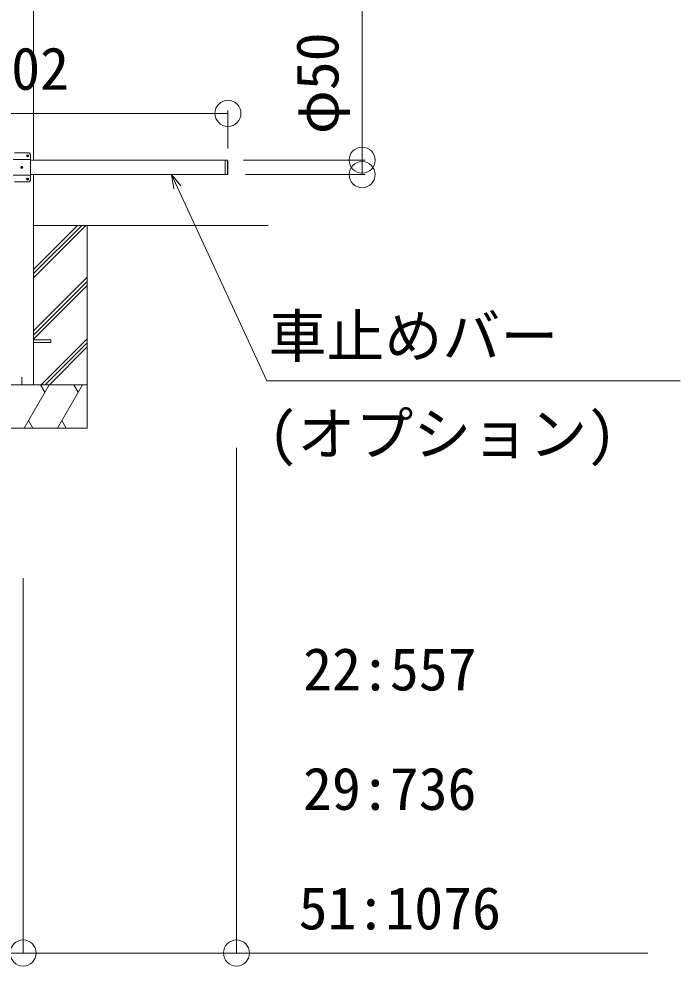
# Model space of a CAD drawing. Units: millimetres, scale not verified. Extents: x -29696 to 25304, y -20999 to 19001.
# Drawn here: x -10332 to -8051, y -5350 to -2081 of the extents above; entities that cross this region are included whole.
import ezdxf
from ezdxf.enums import TextEntityAlignment as Align

# ---------------------------------------------------------------- set-up
doc = ezdxf.new("R2010")
doc.units = ezdxf.units.MM
doc.header["$LTSCALE"] = 100
doc.linetypes.add('CHAIN1', pattern=[8, 5, -1, 1, -1])
for name, color, linetype, lineweight in [('0-2_YKK_N1', 2, 'Continuous', 9), ('0-3_YKK_Z1', 7, 'Continuous', 9), ('0-4_YKK_A1', 4, 'Continuous', 9)]:
    doc.layers.add(name, color=color, linetype=linetype, lineweight=lineweight)
doc.styles.add('ＭＳ ゴシック', font='')
doc.styles.get('ＭＳ ゴシック').set_extended_font_data('MS Gothic')

msp = doc.modelspace()

# ---------------------------------------------------------------- linework, layer by layer
at = {"layer": '0-2_YKK_N1'}
for p, q in [((-9148.2, -1785.8), (-9148.2, -2618.6)), ((-9611.2, -2407.1), (-12465.2, -2407.1)), ((-9611.2, -2528.6), (-9611.2, -2397.1)), ((-9557.3, -2568.6), (-9138.2, -2568.6)), ((-9806.2, -2618.6), (-9476.8, -3330.7)), ((-9550.4, -2618.6), (-9138.2, -2618.6)), ((-9476.8, -3330.7), (-8051.3, -3330.7)), ((-9581.7, -3561.9), (-9581.7, -5306.2)), ((-10317.6, -4011.1), (-10317.6, -5306.2)), ((-10317.6, -4018.5), (-10317.6, -5306.2)), ((-11749.3, -5305.2), (-10317.6, -5305.2)), ((-10317.6, -5305.2), (-8162.6, -5305.2))]:
    msp.add_line(p, q, dxfattribs=at)
msp.add_lwpolyline([(-9774.2, -2656.9), (-9806.2, -2618.6), (-9797.7, -2667.7)], dxfattribs=at)
for centre in [(-9611.2, -2407.1), (-9148.2, -2568.6), (-9148.2, -2618.6), (-10317.6, -5305.2), (-10317.6, -5305.2), (-9581.7, -5305.2)]:
    msp.add_circle(centre, 45, dxfattribs=at)
at = {"layer": '0-3_YKK_Z1'}
for p, q in [((-10282.2, -2960), (-10115.7, -2793.6)), ((-10282.2, -2974.2), (-10101.5, -2793.6)), ((-10282.2, -2945.9), (-10129.8, -2793.6)), ((-10282.2, -2793.6), (-9472.6, -2793.6)), ((-10097.2, -3343.6), (-10097.2, -2793.6)), ((-10282.2, -3158), (-10097.2, -2973)), ((-10282.2, -3172.2), (-10097.2, -2987.2)), ((-10282.2, -3186.3), (-10097.2, -3001.3)), ((-10255.6, -3343.6), (-10097.2, -3185.2)), ((-10241.4, -3343.6), (-10097.2, -3199.3)), ((-10227.3, -3343.6), (-10097.2, -3213.4)), ((-10547.2, -3343.6), (-10097.2, -3343.6)), ((-10314.7, -3493.6), (-10228.1, -3343.6)), ((-10243.1, -3369.5), (-10258.1, -3343.6)), ((-10199.2, -3493.6), (-10112.6, -3343.6)), ((-10127.6, -3369.5), (-10142.6, -3343.6)), ((-10097.2, -3343.6), (-10097.2, -3493.6)), ((-10097.2, -3493.6), (-10547.2, -3493.6)), ((-10299.7, -3467.6), (-10284.7, -3493.6)), ((-10184.2, -3467.6), (-10169.2, -3493.6))]:
    msp.add_line(p, q, dxfattribs=at)
at = {"layer": '0-4_YKK_A1'}
for p, q in [((-10282.2, -2568.6), (-10282.2, -887.2)), ((-10347.2, -2543.6), (-10297.2, -2543.6)), ((-10297.2, -2543.6), (-10292.2, -2548.5)), ((-10292.2, -2548.5), (-10292.2, -2638.6)), ((-10352.2, -2566.3), (-10292.2, -2566.3)), ((-10303.4, -2553.1), (-10304.3, -2553.1)), ((-10300.9, -2554), (-10300.1, -2554)), ((-10292.2, -2568.6), (-9613.2, -2568.6)), ((-9621.2, -2568.6), (-9621.2, -2618.6)), ((-9613.2, -2568.6), (-9613.2, -2618.6)), ((-9611.2, -2570.6), (-9613.2, -2568.6)), ((-9611.2, -2570.6), (-9611.2, -2616.6)), ((-10323.4, -2594), (-10324.3, -2594)), ((-10320.9, -2593.1), (-10320.1, -2593.1)), ((-10352.2, -2620.9), (-10292.2, -2620.9)), ((-10297.2, -2643.6), (-10347.2, -2643.6)), ((-10303.4, -2633.1), (-10304.3, -2633.1)), ((-10300.9, -2634), (-10300.1, -2634)), ((-10297.2, -2643.6), (-10292.2, -2638.6)), ((-10292.2, -2618.6), (-9613.2, -2618.6)), ((-10282.2, -2793.6), (-10282.2, -2618.6)), ((-10282.2, -3343.6), (-10282.2, -2618.6)), ((-9611.2, -2616.6), (-9613.2, -2618.6)), ((-10222.2, -3189.1), (-10282.2, -3189.1)), ((-10222.2, -3198.1), (-10282.2, -3198.1)), ((-10222.2, -3189.1), (-10222.2, -3198.1))]:
    msp.add_line(p, q, dxfattribs=at)
at = {"layer": '0-4_YKK_A1', "linetype": 'CHAIN1'}
msp.add_line((-10322.2, -3318.1), (-10322.2, -3343.6), dxfattribs=at)
at = {"layer": '0-4_YKK_A1'}
for points in [[(-10304.3, -2553.1), (-10304.3, -2554), (-10303.4, -2554)], [(-10301.8, -2552.3), (-10301.8, -2551.5), (-10302.6, -2551.5), (-10302.6, -2552.3)], [(-10302.6, -2554.8), (-10302.6, -2555.7), (-10301.8, -2555.7), (-10301.8, -2554.8)], [(-10300.1, -2554), (-10300.1, -2553.1), (-10300.9, -2553.1)], [(-10324.3, -2594), (-10324.3, -2593.1), (-10323.4, -2593.1)], [(-10322.6, -2592.3), (-10322.6, -2591.5), (-10321.8, -2591.5), (-10321.8, -2592.3)], [(-10321.8, -2594.8), (-10321.8, -2595.7), (-10322.6, -2595.7), (-10322.6, -2594.8)], [(-10320.1, -2593.1), (-10320.1, -2594), (-10320.9, -2594)], [(-10304.3, -2633.1), (-10304.3, -2634), (-10303.4, -2634)], [(-10301.8, -2632.3), (-10301.8, -2631.5), (-10302.6, -2631.5), (-10302.6, -2632.3)], [(-10302.6, -2634.8), (-10302.6, -2635.7), (-10301.8, -2635.7), (-10301.8, -2634.8)], [(-10300.1, -2634), (-10300.1, -2633.1), (-10300.9, -2633.1)]]:
    msp.add_lwpolyline(points, dxfattribs=at)
for centre in [(-10302.2, -2553.6), (-10322.2, -2593.5), (-10302.2, -2633.6)]:
    msp.add_circle(centre, 3.5, dxfattribs=at)
for centre, start, end in [((-10303.4, -2552.3), 270, 0), ((-10303.4, -2554.8), 0, 90), ((-10300.9, -2552.3), 180, 270), ((-10300.9, -2554.8), 90, 180), ((-10323.4, -2592.3), 270, 0), ((-10323.4, -2594.8), 0, 90), ((-10320.9, -2592.3), 180, 270), ((-10320.9, -2594.8), 90, 180), ((-10303.4, -2632.3), 270, 0), ((-10303.4, -2634.8), 0, 90), ((-10300.9, -2632.3), 180, 270), ((-10300.9, -2634.8), 90, 180)]:
    msp.add_arc(centre, 0.84, start, end, dxfattribs=at)

# ---------------------------------------------------------------- texts
at = {"layer": '0-2_YKK_N1', "color": 4, "style": 'ＭＳ ゴシック'}
msp.add_text('φ50', height=146.6, rotation=90, dxfattribs=at).set_placement((-9185.7, -2478.7), align=Align.BOTTOM_LEFT)
for s, p in [('22:2138 29:2854 51:5002', (-12453.2, -2369.6)), ('車止めバー', (-9471.3, -3293.2)), ('(オプション)', (-9471.3, -3630.3)), ('22:557', (-9351.6, -4442.7)), ('29:736', (-9352.1, -4855.2)), ('51:1076', (-9367.3, -5267.7))]:
    msp.add_text(s, height=146.6, dxfattribs=at).set_placement(p, align=Align.BOTTOM_LEFT)

doc.saveas('drawing.dxf')
